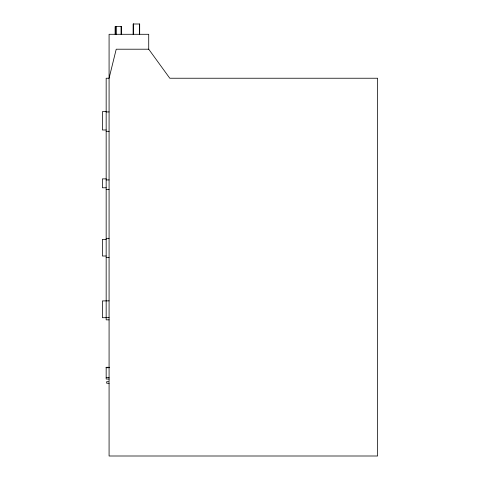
<?xml version="1.0" encoding="UTF-8"?>
<svg xmlns="http://www.w3.org/2000/svg" width="480" height="480" viewBox="0 0 480 480"><rect width="100%" height="100%" fill="white"/><g stroke="black" fill="none" stroke-linecap="round" stroke-linejoin="round"><path stroke-width="0.72" d="M109.08 382.434L109.08 456L377.61 456L377.61 78.234L169.782 78.234L148.722 49.206L116.22 49.206L109.08 78.234L106.164 78.234L106.164 319.848L109.08 319.848M106.164 111.642L102.39 111.642L102.39 129.99L106.164 129.99M106.164 111.936L109.08 111.936M106.164 131.316L109.08 131.316M106.164 178.872L102.39 178.872L102.39 187.788L106.164 187.788M106.164 179.928L109.08 179.928M106.164 189.528L109.08 189.528M106.164 238.344L109.08 238.344M106.164 239.37L102.39 239.37L102.39 256.008L106.164 256.008M106.164 257.55L109.08 257.55M109.08 300.858L102.39 300.924L102.39 317.724L109.08 317.658M109.08 367.296L106.164 367.296L106.164 379.038L109.08 379.038M106.164 367.482L109.08 367.482M106.164 367.716L109.08 367.716M106.164 377.43L109.08 377.43M109.08 383.232L106.674 383.232L106.674 381.69L109.08 381.69L109.08 34.29L148.722 34.29L148.722 49.206M139.674 34.29L139.674 24L133.158 24L133.158 34.29M139.5 24L139.5 34.29M133.5 24L133.5 34.29M133.326 24L133.326 34.29M121.386 34.29L121.386 26.574L115.11 26.574L115.11 34.29M121.284 26.574L121.284 34.29M121.134 26.574L121.134 34.29M116.328 26.574L116.328 34.29M115.554 26.574L115.554 34.29"/></g></svg>
